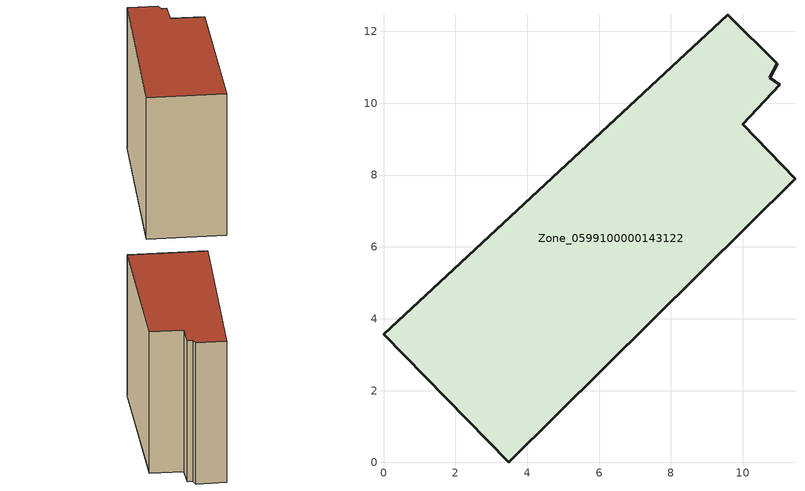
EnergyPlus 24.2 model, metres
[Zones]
Zone_0599100000143122
 floor ground (C_G): 10.75,10.71 11.02,10.51 9.99,9.41 11.45,7.89 3.49,0 0,3.57 9.59,12.47 10.96,11.1 z0
 wall outside (C_F): 3.49,0 11.45,7.89 9.99,9.41 11.02,10.51 10.75,10.71 10.96,11.1 9.59,12.47 0,3.57 3.49,0 z0:9.57
 roof outside (C_R): 11.02,10.51 10.75,10.71 10.96,11.1 9.59,12.47 0,3.57 3.49,0 11.45,7.89 9.99,9.41 z9.57
[BUILDING]
Pand.0599100000143122: North Axis=0; Terrain=City; Loads Convergence Tolerance Value=0.04; Temperature Convergence Tolerance Value=0.4; Solar Distribution=FullExterior; Maximum Number of Warmup Days=25; Minimum Number of Warmup Days=1
[Site:Location]
Rotterdam.The.Hague.AP_ZH_NLD Design_Conditions: Latitude=51.96; Longitude=4.45; Time Zone=1; Elevation=-4.5
[SITE:GROUNDTEMPERATURE:BUILDINGSURFACE]
18, 18, 18, 18, 18, 18, 18, 18, 18, 18, 18, 18
[MATERIAL] Thermal Absorptance=0.9; Solar Absorptance=0.7; Visible Absorptance=0.7
Name | Roughness | Thickness | Conductivity | Density | Specific Heat
G.TI.1946 | MediumSmooth | 0.15 | 1 | 540 | 1210
F.TI.1946 | Rough | 0.3 | 0.857143 | 1920 | 840
R.TI.1946 | MediumRough | 0.2 | 0.1 | 1500 | 1000
[CONSTRUCTION]
C_G: G.TI.1946
C_F: F.TI.1946
C_R: R.TI.1946
[ZONE]
Zone_0599100000143122: Type=1; Multiplier=1; Ceiling Height=Autocalculate; Volume=Autocalculate; Floor Area=autocalculate; Part of Total Floor Area=Yes
[ZONEINFILTRATION:DESIGNFLOWRATE]
Infil_Zone_0599100000143122: Zone or ZoneList or Space or SpaceList=Zone_0599100000143122; Schedule=AlwaysOn; Design Flow Rate Calculation Method=Flow/Area; Flow Rate per Floor Area=0.003; Constant Term Coefficient=1; Temperature Term Coefficient=0; Velocity Term Coefficient=0; Velocity Squared Term Coefficient=0
[HVACTEMPLATE:ZONE:IDEALLOADSAIRSYSTEM]
Zone_0599100000143122: Maximum Heating Supply Air Temperature=50; Minimum Cooling Supply Air Temperature=13; Maximum Heating Supply Air Humidity Ratio=0.0156; Minimum Cooling Supply Air Humidity Ratio=0.0077; Heating Limit=NoLimit; Cooling Limit=NoLimit; Dehumidification Control Type=ConstantSensibleHeatRatio; Cooling Sensible Heat Ratio=0.7; Dehumidification Setpoint=60; Humidification Control Type=None; Humidification Setpoint=30; Outdoor Air Method=None; Outdoor Air Flow Rate per Person=0.00944; Outdoor Air Flow Rate per Zone Floor Area=0; Outdoor Air Flow Rate per Zone=0; Demand Controlled Ventilation Type=None; Outdoor Air Economizer Type=NoEconomizer; Heat Recovery Type=None; Sensible Heat Recovery Effectiveness=0.7; Latent Heat Recovery Effectiveness=0.65
[ZONECONTROL:THERMOSTAT]
ThermostatControl_Zone_0599100000143122: Zone or ZoneList=Zone_0599100000143122; Control Type Schedule=DualSetpointControlType; Control 1=Thermostat_Zone_0599100000143122; Temperature Difference Between Cutout And Setpoint=0
[THERMOSTATSETPOINT:DUALSETPOINT]
Thermostat_Zone_0599100000143122: Heating Setpoint Temperature Schedule=HeatingSetpoint_Zone_0599100000143122; Cooling Setpoint Temperature Schedule=CoolingSetpoint_Zone_0599100000143122
[SCHEDULE:COMPACT]
HeatingSetpoint_Zone_0599100000143122: Through: 12/31, For: AllDays, Until: 24:00, 21
CoolingSetpoint_Zone_0599100000143122: Through: 12/31, For: AllDays, Until: 24:00, 24
DualSetpointControlType: Through: 12/31, For: AllDays, Until: 24:00, 4
AlwaysOn: Through: 12/31, For: AllDays, Until: 24:00, 1
